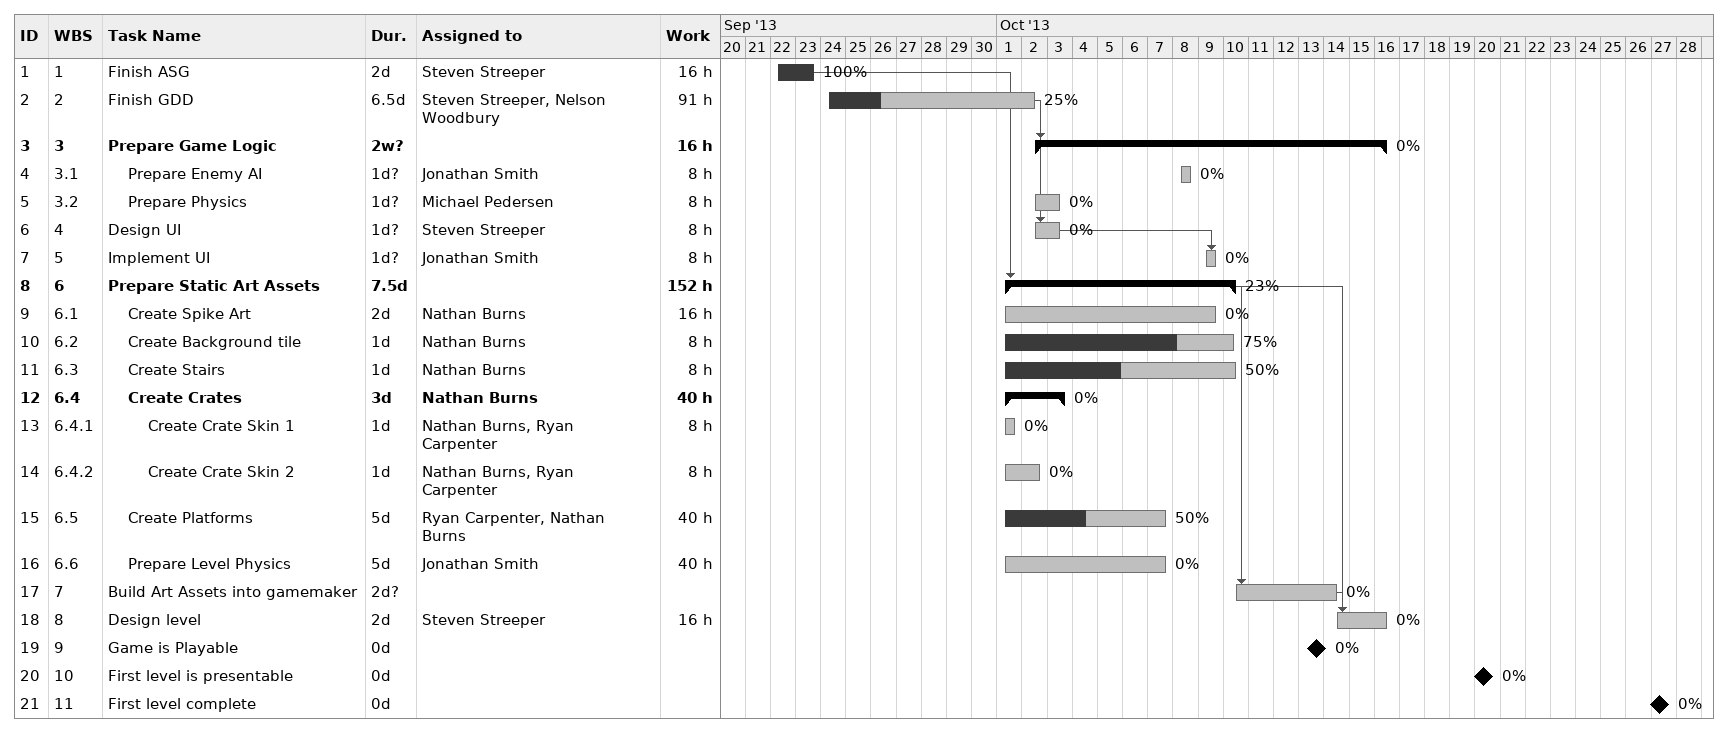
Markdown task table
| ID | WBS | Task | Duration | Start | Finish | Predecessors | Resources | % complete | Work (h) |
|---|---|---|---|---|---|---|---|---|---|
| 1 | 1 | Finish ASG | 2d | 2013-09-22 | 2013-09-23 |  | Steven Streeper | 100 | 16 |
| 2 | 2 | Finish GDD | 6.5d | 2013-09-24 | 2013-10-02 |  | Steven Streeper, Nelson Woodbury | 25 | 91 |
| 3 | 3 | **Prepare Game Logic** | 2w? | 2013-10-02 | 2013-10-16 | 2 |  | 0 | 16 |
| 4 | 3.1 | Prepare Enemy AI | 1d? | 2013-10-08 | 2013-10-08 |  | Jonathan Smith | 0 | 8 |
| 5 | 3.2 | Prepare Physics | 1d? | 2013-10-02 | 2013-10-03 |  | Michael Pedersen | 0 | 8 |
| 6 | 4 | Design UI | 1d? | 2013-10-02 | 2013-10-03 | 2 | Steven Streeper | 0 | 8 |
| 7 | 5 | Implement UI | 1d? | 2013-10-09 | 2013-10-09 | 6 | Jonathan Smith | 0 | 8 |
| 8 | 6 | **Prepare Static Art Assets** | 7.5d | 2013-10-01 | 2013-10-10 | 1 |  | 23 | 152 |
| 9 | 6.1 | Create Spike Art | 2d | 2013-10-01 | 2013-10-09 |  | Nathan Burns | 0 | 16 |
| 10 | 6.2 | Create Background tile | 1d | 2013-10-01 | 2013-10-10 |  | Nathan Burns | 75 | 8 |
| 11 | 6.3 | Create Stairs | 1d | 2013-10-01 | 2013-10-10 |  | Nathan Burns | 50 | 8 |
| 12 | 6.4 | **Create Crates** | 3d | 2013-10-01 | 2013-10-03 |  | Nathan Burns | 0 | 40 |
| 13 | 6.4.1 | Create Crate Skin 1 | 1d | 2013-10-01 | 2013-10-01 |  | Nathan Burns, Ryan Carpenter | 0 | 8 |
| 14 | 6.4.2 | Create Crate Skin 2 | 1d | 2013-10-01 | 2013-10-02 |  | Nathan Burns, Ryan Carpenter | 0 | 8 |
| 15 | 6.5 | Create Platforms | 5d | 2013-10-01 | 2013-10-07 |  | Ryan Carpenter, Nathan Burns | 50 | 40 |
| 16 | 6.6 | Prepare Level Physics | 5d | 2013-10-01 | 2013-10-07 |  | Jonathan Smith | 0 | 40 |
| 17 | 7 | Build Art Assets into gamemaker | 2d? | 2013-10-10 | 2013-10-14 | 8 |  | 0 |  |
| 18 | 8 | Design level | 2d | 2013-10-14 | 2013-10-16 | 8, 17 | Steven Streeper | 0 | 16 |
| 19 | 9 | Game is Playable | 0d | 2013-10-13 | 2013-10-13 |  |  | 0 |  |
| 20 | 10 | First level is presentable | 0d | 2013-10-20 | 2013-10-20 |  |  | 0 |  |
| 21 | 11 | First level complete | 0d | 2013-10-27 | 2013-10-27 |  |  | 0 |  |
